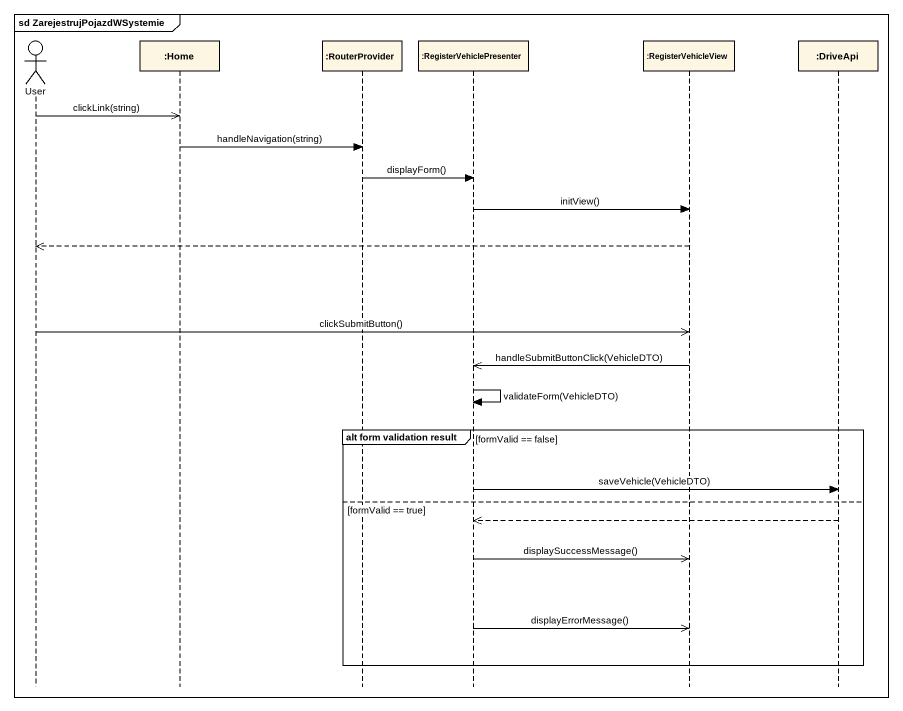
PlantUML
@startuml
mainframe sd ZarejestrujPojazdWSystemie
hide footbox
actor User
participant ":Home" as Home
participant ":RouterProvider" as RouterProvider
participant ":RegisterVehiclePresenter" as RegisterVehiclePresenter
participant ":RegisterVehicleView" as RegisterVehicleView
participant ":DriveApi" as DriveApi

User ->> Home : clickLink(string)
Home -> RouterProvider : handleNavigation(string)
RouterProvider -> RegisterVehiclePresenter : displayForm()
RegisterVehiclePresenter -> RegisterVehicleView : initView()
RegisterVehicleView -->> User
User ->> RegisterVehicleView : clickSubmitButton()
RegisterVehicleView ->> RegisterVehiclePresenter : handleSubmitButtonClick(VehicleDTO)
RegisterVehiclePresenter -> RegisterVehiclePresenter : validateForm(VehicleDTO)
group alt form validation result [formValid == false]
  RegisterVehiclePresenter -> DriveApi : saveVehicle(VehicleDTO)
else formValid == true
  DriveApi -->> RegisterVehiclePresenter
  RegisterVehiclePresenter ->> RegisterVehicleView : displaySuccessMessage()
  RegisterVehiclePresenter ->> RegisterVehicleView : displayErrorMessage()
end
@enduml
